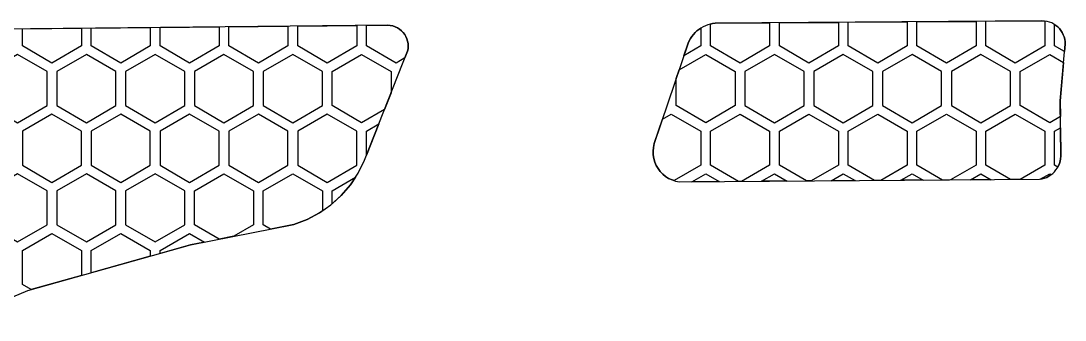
# Model space of a CAD drawing. Header units: millimetres. Extents: x 11 to 139, y -292 to -201.
# Drawn here: x 85.3 to 138.8, y -216.1 to -200.7 of the extents above; entities that cross this region are included whole.
import ezdxf

# ---------------------------------------------------------------- set-up
doc = ezdxf.new("R2010")
doc.units = ezdxf.units.MM
for name, color, linetype in [('outline_1', 3, 'Continuous'), ('outline_2', 3, 'Continuous'), ('pattern_0319', 2, 'Continuous'), ('pattern_0320', 2, 'Continuous'), ('pattern_0321', 2, 'Continuous'), ('pattern_0337', 2, 'Continuous'), ('pattern_0338', 2, 'Continuous'), ('pattern_0339', 2, 'Continuous'), ('pattern_0340', 2, 'Continuous'), ('pattern_0341', 2, 'Continuous'), ('pattern_0342', 2, 'Continuous'), ('pattern_0343', 2, 'Continuous'), ('pattern_0344', 2, 'Continuous'), ('pattern_0345', 2, 'Continuous'), ('pattern_0346', 2, 'Continuous'), ('pattern_0347', 2, 'Continuous'), ('pattern_0348', 2, 'Continuous'), ('pattern_0356', 2, 'Continuous'), ('pattern_0357', 2, 'Continuous'), ('pattern_0358', 2, 'Continuous'), ('pattern_0359', 2, 'Continuous'), ('pattern_0360', 2, 'Continuous'), ('pattern_0361', 2, 'Continuous'), ('pattern_0362', 2, 'Continuous'), ('pattern_0363', 2, 'Continuous'), ('pattern_0364', 2, 'Continuous'), ('pattern_0365', 2, 'Continuous'), ('pattern_0366', 2, 'Continuous'), ('pattern_0367', 2, 'Continuous'), ('pattern_0368', 2, 'Continuous'), ('pattern_0376', 2, 'Continuous'), ('pattern_0377', 2, 'Continuous'), ('pattern_0378', 2, 'Continuous'), ('pattern_0379', 2, 'Continuous'), ('pattern_0380', 2, 'Continuous'), ('pattern_0381', 2, 'Continuous'), ('pattern_0382', 2, 'Continuous'), ('pattern_0383', 2, 'Continuous'), ('pattern_0384', 2, 'Continuous'), ('pattern_0385', 2, 'Continuous'), ('pattern_0386', 2, 'Continuous'), ('pattern_0387', 2, 'Continuous'), ('pattern_0396', 2, 'Continuous'), ('pattern_0397', 2, 'Continuous'), ('pattern_0398', 2, 'Continuous'), ('pattern_0399', 2, 'Continuous'), ('pattern_0400', 2, 'Continuous'), ('pattern_0401', 2, 'Continuous'), ('pattern_0402', 2, 'Continuous'), ('pattern_0403', 2, 'Continuous'), ('pattern_0404', 2, 'Continuous'), ('pattern_0405', 2, 'Continuous'), ('pattern_0406', 2, 'Continuous'), ('pattern_0407', 2, 'Continuous'), ('pattern_0408', 2, 'Continuous')]:
    doc.layers.add(name, color=color, linetype=linetype)

msp = doc.modelspace()

# ---------------------------------------------------------------- linework, layer by layer
at = {"layer": 'outline_1'}
msp.add_lwpolyline([(137.647, -200.727), (120.875, -200.848), (120.745, -200.865), (120.617, -200.892), (120.493, -200.928), (120.373, -200.973), (120.258, -201.028), (120.147, -201.091), (120.041, -201.162), (119.941, -201.241), (119.848, -201.327), (119.761, -201.421), (119.681, -201.522), (119.609, -201.629), (119.546, -201.742), (119.49, -201.861), (117.752, -207.016), (117.709, -207.21), (117.691, -207.404), (117.698, -207.594), (117.729, -207.78), (117.781, -207.96), (117.855, -208.131), (117.948, -208.293), (118.059, -208.441), (118.187, -208.576), (118.332, -208.696), (118.491, -208.797), (118.664, -208.879), (118.848, -208.94), (119.044, -208.977), (137.522, -208.847), (137.65, -208.825), (137.772, -208.791), (137.889, -208.745), (138, -208.687), (138.104, -208.62), (138.2, -208.542), (138.288, -208.456), (138.367, -208.361), (138.436, -208.258), (138.495, -208.149), (138.543, -208.034), (138.58, -207.913), (138.604, -207.788), (138.616, -207.658), (138.587, -204.818), (138.835, -201.925), (138.831, -201.796), (138.813, -201.67), (138.781, -201.549), (138.738, -201.433), (138.682, -201.323), (138.616, -201.219), (138.54, -201.124), (138.454, -201.036), (138.359, -200.958), (138.256, -200.89), (138.146, -200.832), (138.03, -200.786), (137.907, -200.753), (137.779, -200.732)], close=True, dxfattribs=at)
at = {"layer": 'outline_2'}
msp.add_lwpolyline([(81.977, -216.062), (85.602, -214.547), (93.948, -212.205), (99.263, -211.157), (99.941, -210.903), (100.576, -210.568), (101.163, -210.157), (101.693, -209.676), (102.162, -209.131), (102.561, -208.526), (102.886, -207.868), (105.09, -202.284), (105.117, -202.152), (105.127, -202.02), (105.12, -201.891), (105.098, -201.765), (105.061, -201.643), (105.01, -201.527), (104.946, -201.419), (104.87, -201.318), (104.782, -201.227), (104.683, -201.147), (104.575, -201.079), (104.458, -201.024), (104.332, -200.983), (104.2, -200.958), (104.059, -200.949), (79.081, -201.195)], dxfattribs=at)
at = {"layer": 'pattern_0319'}
msp.add_lwpolyline([(85.775, -214.499), (85.33, -214.242), (85.33, -212.492), (86.845, -211.617), (88.361, -212.492), (88.361, -213.773)], close=True, dxfattribs=at)
at = {"layer": 'pattern_0320'}
msp.add_lwpolyline([(88.861, -213.632), (88.861, -212.492), (90.376, -211.617), (91.892, -212.492), (91.892, -212.782)], close=True, dxfattribs=at)
at = {"layer": 'pattern_0321'}
msp.add_lwpolyline([(93.948, -212.205), (92.392, -212.641), (92.392, -212.492), (93.907, -211.617), (94.677, -212.061)], close=True, dxfattribs=at)
at = {"layer": 'pattern_0337'}
msp.add_lwpolyline([(86.595, -209.434), (85.08, -208.559), (83.564, -209.434), (83.564, -211.184), (85.08, -212.059), (86.595, -211.184)], close=True, dxfattribs=at)
at = {"layer": 'pattern_0338'}
msp.add_lwpolyline([(90.126, -209.434), (88.611, -208.559), (87.095, -209.434), (87.095, -211.184), (88.611, -212.059), (90.126, -211.184)], close=True, dxfattribs=at)
at = {"layer": 'pattern_0339'}
msp.add_lwpolyline([(93.657, -209.434), (92.142, -208.559), (90.626, -209.434), (90.626, -211.184), (92.142, -212.059), (93.657, -211.184)], close=True, dxfattribs=at)
at = {"layer": 'pattern_0340'}
msp.add_lwpolyline([(95.422, -211.914), (94.157, -211.184), (94.157, -209.434), (95.673, -208.559), (97.188, -209.434), (97.188, -211.184), (96.183, -211.764)], close=True, dxfattribs=at)
at = {"layer": 'pattern_0341'}
msp.add_lwpolyline([(100.576, -210.568), (99.941, -210.903), (99.263, -211.157), (98.055, -211.395), (97.688, -211.184), (97.688, -209.434), (99.204, -208.559), (100.72, -209.434), (100.72, -210.467)], close=True, dxfattribs=at)
at = {"layer": 'pattern_0342'}
msp.add_lwpolyline([(102.162, -209.131), (101.693, -209.676), (101.22, -210.105), (101.22, -209.434), (102.419, -208.741)], close=True, dxfattribs=at)
at = {"layer": 'pattern_0343'}
msp.add_lwpolyline([(119.673, -208.973), (120.391, -208.559), (121.091, -208.963)], close=True, dxfattribs=at)
at = {"layer": 'pattern_0344'}
msp.add_lwpolyline([(123.248, -208.948), (123.922, -208.559), (124.579, -208.938)], close=True, dxfattribs=at)
at = {"layer": 'pattern_0345'}
msp.add_lwpolyline([(126.822, -208.923), (127.453, -208.559), (128.068, -208.914)], close=True, dxfattribs=at)
at = {"layer": 'pattern_0346'}
msp.add_lwpolyline([(130.397, -208.897), (130.984, -208.559), (131.556, -208.889)], close=True, dxfattribs=at)
at = {"layer": 'pattern_0347'}
msp.add_lwpolyline([(133.972, -208.872), (134.515, -208.559), (135.045, -208.865)], close=True, dxfattribs=at)
at = {"layer": 'pattern_0348'}
msp.add_lwpolyline([(138.104, -208.62), (138, -208.687), (137.889, -208.745), (137.772, -208.791), (137.65, -208.825), (137.557, -208.841), (138.046, -208.559), (138.124, -208.604)], close=True, dxfattribs=at)
at = {"layer": 'pattern_0356'}
msp.add_lwpolyline([(88.361, -206.376), (86.845, -205.501), (85.33, -206.376), (85.33, -208.126), (86.845, -209.001), (88.361, -208.126)], close=True, dxfattribs=at)
at = {"layer": 'pattern_0357'}
msp.add_lwpolyline([(91.892, -206.376), (90.376, -205.501), (88.861, -206.376), (88.861, -208.126), (90.376, -209.001), (91.892, -208.126)], close=True, dxfattribs=at)
at = {"layer": 'pattern_0358'}
msp.add_lwpolyline([(95.423, -206.376), (93.907, -205.501), (92.392, -206.376), (92.392, -208.126), (93.907, -209.001), (95.423, -208.126)], close=True, dxfattribs=at)
at = {"layer": 'pattern_0359'}
msp.add_lwpolyline([(98.954, -206.376), (97.438, -205.501), (95.923, -206.376), (95.923, -208.126), (97.438, -209.001), (98.954, -208.126)], close=True, dxfattribs=at)
at = {"layer": 'pattern_0360'}
msp.add_lwpolyline([(102.485, -206.376), (100.97, -205.501), (99.454, -206.376), (99.454, -208.126), (100.97, -209.001), (102.485, -208.126)], close=True, dxfattribs=at)
at = {"layer": 'pattern_0361'}
msp.add_lwpolyline([(102.985, -207.616), (102.985, -206.376), (103.619, -206.009)], close=True, dxfattribs=at)
at = {"layer": 'pattern_0362'}
msp.add_lwpolyline([(118.664, -208.879), (118.491, -208.797), (118.332, -208.696), (118.187, -208.576), (118.059, -208.441), (117.948, -208.293), (117.855, -208.131), (117.781, -207.96), (117.729, -207.78), (117.698, -207.594), (117.691, -207.404), (117.709, -207.21), (117.752, -207.016), (118.175, -205.76), (118.625, -205.501), (120.141, -206.376), (120.141, -208.126), (118.773, -208.915)], close=True, dxfattribs=at)
at = {"layer": 'pattern_0363'}
msp.add_lwpolyline([(122.079, -208.956), (120.641, -208.126), (120.641, -206.376), (122.156, -205.501), (123.672, -206.376), (123.672, -208.126), (122.235, -208.955)], close=True, dxfattribs=at)
at = {"layer": 'pattern_0364'}
msp.add_lwpolyline([(125.567, -208.931), (124.172, -208.126), (124.172, -206.376), (125.687, -205.501), (127.203, -206.376), (127.203, -208.126), (125.81, -208.93)], close=True, dxfattribs=at)
at = {"layer": 'pattern_0365'}
msp.add_lwpolyline([(129.056, -208.907), (127.703, -208.126), (127.703, -206.376), (129.218, -205.501), (130.734, -206.376), (130.734, -208.126), (129.385, -208.905)], close=True, dxfattribs=at)
at = {"layer": 'pattern_0366'}
msp.add_lwpolyline([(132.544, -208.882), (131.234, -208.126), (131.234, -206.376), (132.749, -205.501), (134.265, -206.376), (134.265, -208.126), (132.96, -208.879)], close=True, dxfattribs=at)
at = {"layer": 'pattern_0367'}
msp.add_lwpolyline([(136.033, -208.858), (134.765, -208.126), (134.765, -206.376), (136.28, -205.501), (137.796, -206.376), (137.796, -208.126), (136.534, -208.854)], close=True, dxfattribs=at)
at = {"layer": 'pattern_0368'}
msp.add_lwpolyline([(138.616, -207.658), (138.604, -207.788), (138.58, -207.913), (138.543, -208.034), (138.495, -208.149), (138.457, -208.219), (138.296, -208.126), (138.296, -206.376), (138.601, -206.2)], close=True, dxfattribs=at)
at = {"layer": 'pattern_0376'}
msp.add_lwpolyline([(86.595, -203.318), (85.08, -202.443), (83.564, -203.318), (83.564, -205.068), (85.08, -205.943), (86.595, -205.068)], close=True, dxfattribs=at)
at = {"layer": 'pattern_0377'}
msp.add_lwpolyline([(90.126, -203.318), (88.611, -202.443), (87.095, -203.318), (87.095, -205.068), (88.611, -205.943), (90.126, -205.068)], close=True, dxfattribs=at)
at = {"layer": 'pattern_0378'}
msp.add_lwpolyline([(93.657, -203.318), (92.142, -202.443), (90.626, -203.318), (90.626, -205.068), (92.142, -205.943), (93.657, -205.068)], close=True, dxfattribs=at)
at = {"layer": 'pattern_0379'}
msp.add_lwpolyline([(97.188, -203.318), (95.673, -202.443), (94.157, -203.318), (94.157, -205.068), (95.673, -205.943), (97.188, -205.068)], close=True, dxfattribs=at)
at = {"layer": 'pattern_0380'}
msp.add_lwpolyline([(100.72, -203.318), (99.204, -202.443), (97.688, -203.318), (97.688, -205.068), (99.204, -205.943), (100.72, -205.068)], close=True, dxfattribs=at)
at = {"layer": 'pattern_0381'}
msp.add_lwpolyline([(103.915, -205.262), (102.735, -205.943), (101.22, -205.068), (101.22, -203.318), (102.735, -202.443), (104.251, -203.318), (104.251, -204.41)], close=True, dxfattribs=at)
at = {"layer": 'pattern_0382'}
msp.add_lwpolyline([(119.029, -203.229), (120.391, -202.443), (121.906, -203.318), (121.906, -205.068), (120.391, -205.943), (118.875, -205.068), (118.875, -203.685)], close=True, dxfattribs=at)
at = {"layer": 'pattern_0383'}
msp.add_lwpolyline([(125.437, -203.318), (123.922, -202.443), (122.406, -203.318), (122.406, -205.068), (123.922, -205.943), (125.437, -205.068)], close=True, dxfattribs=at)
at = {"layer": 'pattern_0384'}
msp.add_lwpolyline([(128.968, -203.318), (127.453, -202.443), (125.937, -203.318), (125.937, -205.068), (127.453, -205.943), (128.968, -205.068)], close=True, dxfattribs=at)
at = {"layer": 'pattern_0385'}
msp.add_lwpolyline([(132.499, -203.318), (130.984, -202.443), (129.468, -203.318), (129.468, -205.068), (130.984, -205.943), (132.499, -205.068)], close=True, dxfattribs=at)
at = {"layer": 'pattern_0386'}
msp.add_lwpolyline([(136.03, -203.318), (134.515, -202.443), (132.999, -203.318), (132.999, -205.068), (134.515, -205.943), (136.03, -205.068)], close=True, dxfattribs=at)
at = {"layer": 'pattern_0387'}
msp.add_lwpolyline([(138.587, -204.818), (138.595, -205.626), (138.046, -205.943), (136.53, -205.068), (136.53, -203.318), (138.046, -202.443), (138.756, -202.852)], close=True, dxfattribs=at)
at = {"layer": 'pattern_0396'}
msp.add_lwpolyline([(88.361, -201.104), (88.361, -202.01), (86.845, -202.885), (85.33, -202.01), (85.33, -201.134)], close=True, dxfattribs=at)
at = {"layer": 'pattern_0397'}
msp.add_lwpolyline([(91.892, -201.069), (91.892, -202.01), (90.376, -202.885), (88.861, -202.01), (88.861, -201.099)], close=True, dxfattribs=at)
at = {"layer": 'pattern_0398'}
msp.add_lwpolyline([(95.423, -201.034), (95.423, -202.01), (93.907, -202.885), (92.392, -202.01), (92.392, -201.064)], close=True, dxfattribs=at)
at = {"layer": 'pattern_0399'}
msp.add_lwpolyline([(98.954, -200.999), (98.954, -202.01), (97.438, -202.885), (95.923, -202.01), (95.923, -201.029)], close=True, dxfattribs=at)
at = {"layer": 'pattern_0400'}
msp.add_lwpolyline([(102.485, -200.964), (102.485, -202.01), (100.97, -202.885), (99.454, -202.01), (99.454, -200.994)], close=True, dxfattribs=at)
at = {"layer": 'pattern_0401'}
msp.add_lwpolyline([(104.332, -200.983), (104.458, -201.024), (104.575, -201.079), (104.683, -201.147), (104.782, -201.227), (104.87, -201.318), (104.946, -201.419), (105.01, -201.527), (105.061, -201.643), (105.098, -201.765), (105.12, -201.891), (105.127, -202.02), (105.117, -202.152), (105.09, -202.284), (104.957, -202.621), (104.501, -202.885), (102.985, -202.01), (102.985, -200.96), (104.059, -200.949), (104.2, -200.958)], close=True, dxfattribs=at)
at = {"layer": 'pattern_0402'}
msp.add_lwpolyline([(119.49, -201.861), (119.546, -201.742), (119.609, -201.629), (119.681, -201.522), (119.761, -201.421), (119.848, -201.327), (119.941, -201.241), (120.041, -201.162), (120.141, -201.095), (120.141, -202.01), (119.271, -202.512)], close=True, dxfattribs=at)
at = {"layer": 'pattern_0403'}
msp.add_lwpolyline([(120.745, -200.865), (120.875, -200.848), (123.672, -200.828), (123.672, -202.01), (122.156, -202.885), (120.641, -202.01), (120.641, -200.887)], close=True, dxfattribs=at)
at = {"layer": 'pattern_0404'}
msp.add_lwpolyline([(127.203, -200.802), (127.203, -202.01), (125.687, -202.885), (124.172, -202.01), (124.172, -200.824)], close=True, dxfattribs=at)
at = {"layer": 'pattern_0405'}
msp.add_lwpolyline([(130.734, -200.777), (130.734, -202.01), (129.218, -202.885), (127.703, -202.01), (127.703, -200.799)], close=True, dxfattribs=at)
at = {"layer": 'pattern_0406'}
msp.add_lwpolyline([(134.265, -200.751), (134.265, -202.01), (132.749, -202.885), (131.234, -202.01), (131.234, -200.773)], close=True, dxfattribs=at)
at = {"layer": 'pattern_0407'}
msp.add_lwpolyline([(137.796, -200.735), (137.796, -202.01), (136.28, -202.885), (134.765, -202.01), (134.765, -200.748), (137.647, -200.727), (137.779, -200.732)], close=True, dxfattribs=at)
at = {"layer": 'pattern_0408'}
msp.add_lwpolyline([(138.359, -200.958), (138.454, -201.036), (138.54, -201.124), (138.616, -201.219), (138.682, -201.323), (138.738, -201.433), (138.781, -201.549), (138.813, -201.67), (138.831, -201.796), (138.835, -201.925), (138.803, -202.302), (138.296, -202.01), (138.296, -200.916)], close=True, dxfattribs=at)

doc.saveas('drawing.dxf')
